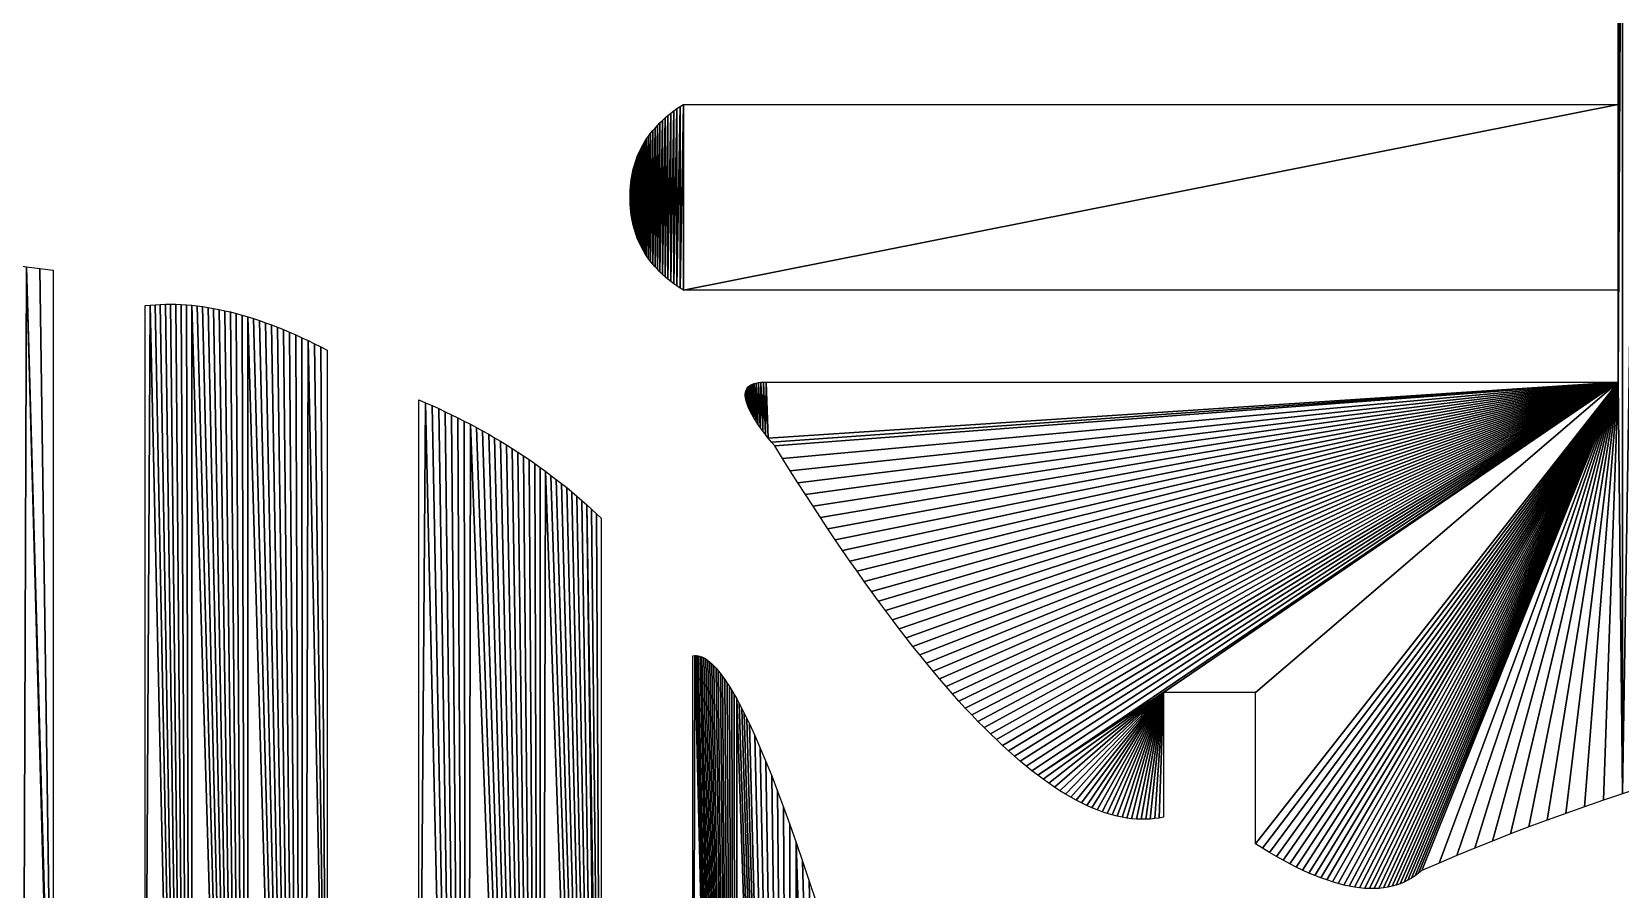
# Model space of a CAD drawing. Extents: x 10 to 917, y 10 to 841.
# Drawn here: x 199.5 to 309.3, y 695.1 to 754.3 of the extents above; entities that cross this region are included whole.
import ezdxf

# ---------------------------------------------------------------- set-up
doc = ezdxf.new("R2010")
doc.units = 0
doc.header["$MEASUREMENT"] = 0
doc.layers.get('0').update_dxf_attribs({"linetype": 'CONTINUOUS'})

msp = doc.modelspace()

# ---------------------------------------------------------------- linework, layer by layer
for p, q in [((309.12, 749.31), (309.12, 755.66)), ((243.11, 748.21), (243.29, 748.38)), ((243.29, 748.38), (243.49, 748.54)), ((243.49, 748.54), (243.69, 748.7)), ((243.69, 748.7), (243.89, 748.86)), ((243.89, 748.86), (244.11, 749.02)), ((244.11, 749.02), (244.33, 749.17)), ((244.33, 749.17), (244.56, 749.31)), ((244.56, 749.31), (309.12, 749.31)), ((242.15, 747.13), (242.29, 747.32)), ((242.29, 747.32), (242.44, 747.5)), ((242.44, 747.5), (242.6, 747.68)), ((242.6, 747.68), (242.76, 747.86)), ((242.76, 747.86), (242.93, 748.04)), ((242.93, 748.04), (243.11, 748.21)), ((241.46, 745.92), (241.56, 746.13)), ((241.56, 746.13), (241.66, 746.34)), ((241.66, 746.34), (241.77, 746.54)), ((241.77, 746.54), (241.89, 746.74)), ((241.89, 746.74), (242.02, 746.94)), ((242.02, 746.94), (242.15, 747.13)), ((241.09, 744.83), (241.15, 745.05)), ((241.15, 745.05), (241.22, 745.27)), ((241.22, 745.27), (241.29, 745.49)), ((241.29, 745.49), (241.37, 745.71)), ((241.37, 745.71), (241.46, 745.92)), ((240.93, 743.89), (240.96, 744.13)), ((240.96, 744.13), (241, 744.36)), ((241, 744.36), (241.04, 744.6)), ((241.04, 744.6), (241.09, 744.83)), ((240.88, 743.14), (240.89, 743.39)), ((240.88, 742.89), (240.88, 743.14)), ((240.88, 742.64), (240.88, 742.89)), ((240.89, 743.39), (240.91, 743.64)), ((240.91, 743.64), (240.93, 743.89)), ((240.89, 742.39), (240.88, 742.64)), ((240.91, 742.14), (240.89, 742.39)), ((240.93, 741.9), (240.91, 742.14)), ((240.96, 741.66), (240.93, 741.9)), ((241, 741.42), (240.96, 741.66)), ((241.04, 741.19), (241, 741.42)), ((241.09, 740.96), (241.04, 741.19)), ((241.15, 740.73), (241.09, 740.96)), ((241.22, 740.51), (241.15, 740.73)), ((241.29, 740.29), (241.22, 740.51)), ((241.37, 740.07), (241.29, 740.29)), ((241.46, 739.86), (241.37, 740.07)), ((241.56, 739.65), (241.46, 739.86)), ((241.66, 739.44), (241.56, 739.65)), ((241.77, 739.24), (241.66, 739.44)), ((241.89, 739.04), (241.77, 739.24)), ((242.02, 738.85), (241.89, 739.04)), ((242.15, 738.65), (242.02, 738.85)), ((242.29, 738.46), (242.15, 738.65)), ((242.44, 738.28), (242.29, 738.46)), ((199.19, 738.1), (200.1, 737.98)), ((200.1, 737.98), (201.03, 737.87)), ((201.03, 737.87), (201.03, 673.37)), ((242.6, 738.1), (242.44, 738.28)), ((242.76, 737.92), (242.6, 738.1)), ((242.93, 737.74), (242.76, 737.92)), ((243.11, 737.57), (242.93, 737.74)), ((243.29, 737.4), (243.11, 737.57)), ((243.49, 737.24), (243.29, 737.4)), ((243.69, 737.08), (243.49, 737.24)), ((243.89, 736.92), (243.69, 737.08)), ((244.11, 736.77), (243.89, 736.92)), ((244.33, 736.61), (244.11, 736.77)), ((244.56, 736.47), (244.33, 736.61)), ((309.12, 736.47), (244.56, 736.47)), ((309.12, 730.12), (309.12, 736.47)), ((207.37, 735.41), (207.72, 735.44)), ((207.37, 673.37), (207.37, 735.41)), ((207.72, 735.44), (208.07, 735.47)), ((208.07, 735.47), (208.42, 735.49)), ((208.42, 735.49), (208.78, 735.5)), ((208.78, 735.5), (209.13, 735.51)), ((209.13, 735.51), (209.5, 735.5)), ((209.5, 735.5), (209.86, 735.48)), ((209.86, 735.48), (210.23, 735.46)), ((210.23, 735.46), (210.6, 735.43)), ((210.6, 735.43), (210.97, 735.39)), ((210.97, 735.39), (211.35, 735.34)), ((211.35, 735.34), (211.73, 735.28)), ((211.73, 735.28), (212.11, 735.22)), ((212.11, 735.22), (212.5, 735.14)), ((212.5, 735.14), (212.89, 735.06)), ((212.89, 735.06), (213.28, 734.97)), ((213.28, 734.97), (213.67, 734.87)), ((213.67, 734.87), (214.07, 734.76)), ((214.07, 734.76), (214.47, 734.64)), ((214.47, 734.64), (214.87, 734.51)), ((214.87, 734.51), (215.28, 734.38)), ((215.28, 734.38), (215.69, 734.23)), ((215.69, 734.23), (216.1, 734.08)), ((216.1, 734.08), (216.52, 733.92)), ((216.52, 733.92), (216.94, 733.75)), ((216.94, 733.75), (217.36, 733.57)), ((217.36, 733.57), (217.78, 733.39)), ((217.78, 733.39), (218.21, 733.19)), ((218.21, 733.19), (218.64, 732.99)), ((218.64, 732.99), (219.08, 732.78)), ((219.08, 732.78), (219.51, 732.56)), ((219.51, 732.56), (219.95, 732.33)), ((219.95, 732.33), (219.95, 667.4)), ((248.92, 729.62), (248.97, 729.71)), ((248.97, 729.71), (249.04, 729.79)), ((249.04, 729.79), (249.13, 729.86)), ((249.13, 729.86), (249.22, 729.93)), ((249.22, 729.93), (249.33, 729.98)), ((249.33, 729.98), (249.45, 730.03)), ((249.45, 730.03), (249.59, 730.06)), ((249.59, 730.06), (249.74, 730.09)), ((249.74, 730.09), (249.9, 730.11)), ((249.9, 730.11), (250.08, 730.12)), ((250.08, 730.12), (250.27, 730.12)), ((250.27, 730.12), (309.12, 730.12)), ((226.29, 667.4), (226.29, 728.89)), ((226.29, 728.89), (226.75, 728.7)), ((226.75, 728.7), (227.21, 728.5)), ((248.83, 729.3), (248.85, 729.42)), ((248.83, 729.18), (248.83, 729.3)), ((248.84, 729.05), (248.83, 729.18)), ((248.87, 728.9), (248.84, 729.05)), ((248.85, 729.42), (248.88, 729.53)), ((248.91, 728.75), (248.87, 728.9)), ((248.88, 729.53), (248.92, 729.62)), ((248.96, 728.59), (248.91, 728.75)), ((249.02, 728.42), (248.96, 728.59)), ((227.21, 728.5), (227.66, 728.29)), ((227.66, 728.29), (228.1, 728.08)), ((228.1, 728.08), (228.55, 727.87)), ((228.55, 727.87), (228.98, 727.65)), ((228.98, 727.65), (229.42, 727.43)), ((249.1, 728.25), (249.02, 728.42)), ((249.2, 728.06), (249.1, 728.25)), ((249.3, 727.86), (249.2, 728.06)), ((249.42, 727.66), (249.3, 727.86)), ((249.56, 727.45), (249.42, 727.66)), ((229.42, 727.43), (229.85, 727.21)), ((229.85, 727.21), (230.27, 726.98)), ((230.27, 726.98), (230.69, 726.75)), ((230.69, 726.75), (231.11, 726.52)), ((231.11, 726.52), (231.52, 726.28)), ((249.7, 727.22), (249.56, 727.45)), ((249.86, 726.99), (249.7, 727.22)), ((250.04, 726.75), (249.86, 726.99)), ((250.22, 726.51), (250.04, 726.75)), ((250.42, 726.25), (250.22, 726.51)), ((231.52, 726.28), (231.93, 726.04)), ((231.93, 726.04), (232.33, 725.79)), ((232.33, 725.79), (232.73, 725.54)), ((232.73, 725.54), (233.13, 725.29)), ((233.13, 725.29), (233.52, 725.03)), ((250.64, 725.98), (250.42, 726.25)), ((250.87, 725.71), (250.64, 725.98)), ((251.4, 724.85), (250.87, 725.71)), ((233.52, 725.03), (233.91, 724.77)), ((233.91, 724.77), (234.29, 724.5)), ((234.29, 724.5), (234.67, 724.23)), ((234.67, 724.23), (235.04, 723.96)), ((251.93, 724), (251.4, 724.85)), ((235.04, 723.96), (235.41, 723.68)), ((235.41, 723.68), (235.78, 723.4)), ((235.78, 723.4), (236.14, 723.12)), ((236.14, 723.12), (236.5, 722.83)), ((252.46, 723.17), (251.93, 724)), ((252.99, 722.35), (252.46, 723.17)), ((236.5, 722.83), (236.85, 722.54)), ((236.85, 722.54), (237.2, 722.24)), ((237.2, 722.24), (237.54, 721.95)), ((253.51, 721.55), (252.99, 722.35)), ((237.54, 721.95), (237.88, 721.64)), ((237.88, 721.64), (238.22, 721.34)), ((238.22, 721.34), (238.55, 721.02)), ((238.55, 721.02), (238.88, 720.71)), ((254.02, 720.77), (253.51, 721.55)), ((238.88, 720.71), (238.88, 657.46)), ((254.54, 719.99), (254.02, 720.77)), ((255.05, 719.23), (254.54, 719.99)), ((255.55, 718.49), (255.05, 719.23)), ((256.05, 717.76), (255.55, 718.49)), ((256.55, 717.05), (256.05, 717.76)), ((257.05, 716.35), (256.55, 717.05)), ((257.54, 715.66), (257.05, 716.35)), ((258.03, 714.99), (257.54, 715.66)), ((258.51, 714.34), (258.03, 714.99)), ((258.99, 713.7), (258.51, 714.34)), ((259.47, 713.07), (258.99, 713.7)), ((259.94, 712.46), (259.47, 713.07)), ((260.41, 711.86), (259.94, 712.46)), ((245.22, 711.21), (245.34, 711.22)), ((245.22, 657.46), (245.22, 711.21)), ((245.34, 711.22), (245.46, 711.22)), ((245.46, 711.22), (245.58, 711.21)), ((245.58, 711.21), (245.71, 711.17)), ((245.71, 711.17), (245.84, 711.13)), ((245.84, 711.13), (245.97, 711.06)), ((245.97, 711.06), (246.11, 710.99)), ((260.88, 711.28), (260.41, 711.86)), ((261.34, 710.71), (260.88, 711.28)), ((246.11, 710.99), (246.24, 710.89)), ((246.24, 710.89), (246.38, 710.78)), ((246.38, 710.78), (246.52, 710.65)), ((246.52, 710.65), (246.67, 710.51)), ((246.67, 710.51), (246.81, 710.35)), ((246.81, 710.35), (246.96, 710.18)), ((246.96, 710.18), (247.11, 709.99)), ((247.11, 709.99), (247.27, 709.79)), ((261.8, 710.15), (261.34, 710.71)), ((262.25, 709.61), (261.8, 710.15)), ((247.27, 709.79), (247.42, 709.57)), ((247.42, 709.57), (247.58, 709.33)), ((247.58, 709.33), (247.74, 709.08)), ((247.74, 709.08), (247.91, 708.81)), ((262.7, 709.09), (262.25, 709.61)), ((263.15, 708.58), (262.7, 709.09)), ((247.91, 708.81), (248.07, 708.53)), ((248.07, 708.53), (248.24, 708.23)), ((248.24, 708.23), (248.41, 707.92)), ((248.41, 707.92), (248.59, 707.58)), ((263.59, 708.08), (263.15, 708.58)), ((264.03, 707.6), (263.59, 708.08)), ((284.07, 708.67), (277.73, 708.67)), ((277.73, 708.67), (277.73, 700.06)), ((284.07, 698.21), (284.07, 708.67)), ((248.59, 707.58), (248.76, 707.24)), ((248.76, 707.24), (248.94, 706.88)), ((248.94, 706.88), (249.12, 706.5)), ((264.47, 707.14), (264.03, 707.6)), ((264.9, 706.68), (264.47, 707.14)), ((265.33, 706.25), (264.9, 706.68)), ((249.12, 706.5), (249.49, 705.7)), ((249.49, 705.7), (249.87, 704.83)), ((265.76, 705.82), (265.33, 706.25)), ((266.18, 705.42), (265.76, 705.82)), ((249.87, 704.83), (250.26, 703.9)), ((266.6, 705.02), (266.18, 705.42)), ((267.01, 704.64), (266.6, 705.02)), ((267.42, 704.28), (267.01, 704.64)), ((250.26, 703.9), (250.66, 702.91)), ((267.83, 703.93), (267.42, 704.28)), ((268.23, 703.59), (267.83, 703.93)), ((268.63, 703.27), (268.23, 703.59)), ((250.66, 702.91), (251.06, 701.86)), ((269.03, 702.97), (268.63, 703.27)), ((269.42, 702.68), (269.03, 702.97)), ((269.81, 702.4), (269.42, 702.68)), ((270.19, 702.14), (269.81, 702.4)), ((251.06, 701.86), (251.48, 700.74)), ((270.57, 701.89), (270.19, 702.14)), ((270.95, 701.66), (270.57, 701.89)), ((271.32, 701.44), (270.95, 701.66)), ((271.69, 701.23), (271.32, 701.44)), ((272.06, 701.05), (271.69, 701.23)), ((308.11, 701.23), (306.81, 700.78)), ((309.42, 701.67), (308.11, 701.23)), ((251.48, 700.74), (251.91, 699.56)), ((272.42, 700.87), (272.06, 701.05)), ((272.78, 700.71), (272.42, 700.87)), ((273.14, 700.56), (272.78, 700.71)), ((273.49, 700.43), (273.14, 700.56)), ((273.84, 700.32), (273.49, 700.43)), ((274.18, 700.22), (273.84, 700.32)), ((274.52, 700.13), (274.18, 700.22)), ((274.86, 700.06), (274.52, 700.13)), ((275.19, 700), (274.86, 700.06)), ((277.73, 700.06), (277.42, 700)), ((305.51, 700.32), (304.23, 699.86)), ((306.81, 700.78), (305.51, 700.32)), ((251.91, 699.56), (252.35, 698.32)), ((275.52, 699.95), (275.19, 700)), ((275.85, 699.93), (275.52, 699.95)), ((276.17, 699.91), (275.85, 699.93)), ((276.49, 699.91), (276.17, 699.91)), ((276.81, 699.93), (276.49, 699.91)), ((277.12, 699.96), (276.81, 699.93)), ((277.42, 700), (277.12, 699.96)), ((302.96, 699.38), (301.7, 698.9)), ((304.23, 699.86), (302.96, 699.38)), ((252.35, 698.32), (252.79, 697.01)), ((284.56, 697.91), (284.07, 698.21)), ((285.04, 697.61), (284.56, 697.91)), ((299.22, 697.91), (297.99, 697.41)), ((300.45, 698.41), (299.22, 697.91)), ((301.7, 698.9), (300.45, 698.41)), ((252.79, 697.01), (253.25, 695.64)), ((285.52, 697.34), (285.04, 697.61)), ((285.98, 697.08), (285.52, 697.34)), ((286.44, 696.84), (285.98, 697.08)), ((286.89, 696.61), (286.44, 696.84)), ((296.77, 696.89), (295.57, 696.37)), ((297.99, 697.41), (296.77, 696.89)), ((287.33, 696.4), (286.89, 696.61)), ((287.76, 696.2), (287.33, 696.4)), ((288.18, 696.03), (287.76, 696.2)), ((288.6, 695.86), (288.18, 696.03)), ((289, 695.72), (288.6, 695.86)), ((289.4, 695.59), (289, 695.72)), ((294.61, 695.7), (294.35, 695.57)), ((294.86, 695.84), (294.61, 695.7)), ((295.1, 696), (294.86, 695.84)), ((295.34, 696.18), (295.1, 696)), ((295.57, 696.37), (295.34, 696.18)), ((253.25, 695.64), (253.72, 694.21)), ((289.79, 695.47), (289.4, 695.59)), ((290.17, 695.37), (289.79, 695.47)), ((290.54, 695.29), (290.17, 695.37)), ((290.91, 695.23), (290.54, 695.29)), ((291.26, 695.18), (290.91, 695.23)), ((291.61, 695.14), (291.26, 695.18)), ((291.95, 695.13), (291.61, 695.14)), ((292.28, 695.13), (291.95, 695.13)), ((292.6, 695.14), (292.28, 695.13)), ((292.91, 695.17), (292.6, 695.14)), ((293.21, 695.22), (292.91, 695.17)), ((293.51, 695.28), (293.21, 695.22)), ((293.8, 695.36), (293.51, 695.28)), ((294.07, 695.46), (293.8, 695.36)), ((294.35, 695.57), (294.07, 695.46))]:
    msp.add_line(p, q)

# ---------------------------------------------------------------- meshes
mesh = msp.add_polyface()
corners = [(309.12, 755.66), (300.45, 787.37), (301.7, 786.88), (302.96, 786.4), (304.23, 785.92), (305.51, 785.46), (306.81, 785), (308.11, 784.55), (309.42, 784.11), (309.12, 749.31), (309.12, 736.47), (309.42, 701.67), (310.75, 783.68), (310.75, 702.1), (312.08, 783.26), (312.08, 702.52), (313.43, 782.84), (313.43, 702.94), (314.79, 782.43), (314.79, 703.35), (316.16, 782.03), (316.16, 703.75), (316.31, 782), (316.31, 703.78), (316.47, 781.95), (316.47, 703.83), (316.63, 781.88), (316.63, 703.9), (316.79, 781.79), (316.79, 703.99), (316.96, 781.68), (316.96, 704.1), (317.13, 781.56), (317.3, 704.37), (317.3, 781.41), (317.48, 781.25), (317.48, 704.53), (317.66, 781.07), (317.66, 704.71), (317.84, 780.87), (317.84, 704.91), (318.03, 780.65), (318.03, 705.13), (318.22, 780.41), (318.22, 705.37), (318.42, 780.16), (318.61, 705.9), (318.61, 779.88), (318.82, 779.59), (318.82, 706.19), (319.02, 779.28), (319.02, 706.51), (319.08, 779.19), (319.08, 706.59), (319.15, 779.12), (319.15, 706.66), (319.22, 779.06), (319.3, 706.77), (319.3, 779.01), (319.38, 778.97), (319.38, 706.81), (319.47, 778.94), (319.47, 706.84), (319.56, 778.91), (319.65, 706.88), (319.65, 778.9), (319.75, 778.9), (319.75, 706.88), (319.85, 778.9), (319.96, 706.86), (319.96, 778.92), (320.07, 778.95), (320.07, 706.84), (320.19, 778.98), (320.19, 706.8), (320.31, 779.03), (320.43, 706.7), (320.43, 779.08), (320.56, 779.14), (320.69, 706.56), (320.69, 779.22), (320.83, 779.3), (320.83, 706.48), (320.97, 779.39), (320.97, 706.39), (321.12, 779.49), (321.27, 706.17), (321.27, 779.61), (321.42, 706.05), (321.42, 779.73), (321.74, 780), (321.74, 705.78), (322.08, 780.31), (322.08, 705.47), (322.44, 780.66), (322.44, 705.12), (322.81, 781.05)]
mesh.append_faces([[corners[k] for k in face] for face in [(0, 8, 9)]], dxfattribs={"vtx0": -1, "vtx1": -1})
mesh.append_faces([[corners[k] for k in face] for face in [(9, 8, 10)]], dxfattribs={"vtx0": -1, "vtx1": -1, "vtx2": -1})
mesh.append_faces([[corners[k] for k in face] for face in [(0, 1, 2), (0, 2, 3), (0, 3, 4), (0, 4, 5), (0, 5, 6), (0, 6, 7), (0, 7, 8), (11, 8, 12), (13, 12, 14), (15, 14, 16), (17, 16, 18), (19, 18, 20), (21, 20, 22), (23, 22, 24), (25, 24, 26), (27, 26, 28), (29, 28, 30), (31, 30, 32), (33, 32, 34), (33, 34, 35), (36, 35, 37), (38, 37, 39), (40, 39, 41), (42, 41, 43), (44, 43, 45), (46, 45, 47), (46, 47, 48), (49, 48, 50), (51, 50, 52), (53, 52, 54), (55, 54, 56), (57, 56, 58), (57, 58, 59), (60, 59, 61), (62, 61, 63), (64, 63, 65), (64, 65, 66), (67, 66, 68), (69, 68, 70), (69, 70, 71), (72, 71, 73), (74, 73, 75), (76, 75, 77), (76, 77, 78), (79, 78, 80), (79, 80, 81), (82, 81, 83), (84, 83, 85), (86, 85, 87), (88, 87, 89), (88, 89, 90), (91, 90, 92), (93, 92, 94), (95, 94, 96)]], dxfattribs={"vtx0": -1, "vtx2": -1})
mesh = msp.add_polyface()
corners = [(309.12, 736.47), (309.42, 784.11), (309.12, 730.12), (299.22, 697.91), (300.45, 698.41), (301.7, 698.9), (302.96, 699.38), (304.23, 699.86), (305.51, 700.32), (306.81, 700.78), (308.11, 701.23), (309.42, 701.67), (310.75, 783.68), (310.75, 702.1), (312.08, 783.26), (312.08, 702.52), (313.43, 782.84), (313.43, 702.94), (314.79, 782.43), (314.79, 703.35), (316.16, 782.03), (316.16, 703.75), (316.31, 782), (316.31, 703.78), (316.47, 781.95), (316.47, 703.83), (316.63, 781.88), (316.63, 703.9), (316.79, 781.79), (316.79, 703.99), (316.96, 781.68), (316.96, 704.1), (317.13, 781.56), (317.13, 704.22), (317.3, 704.37), (317.48, 781.25), (317.48, 704.53), (317.66, 781.07), (317.66, 704.71), (317.84, 780.87), (317.84, 704.91), (318.03, 780.65), (318.03, 705.13), (318.22, 780.41), (318.22, 705.37), (318.42, 780.16), (318.42, 705.62), (318.61, 705.9), (318.82, 779.59), (318.82, 706.19), (319.02, 779.28), (319.02, 706.51), (319.08, 779.19), (319.08, 706.59), (319.15, 779.12), (319.15, 706.66), (319.22, 779.06), (319.22, 706.72), (319.3, 706.77), (319.38, 778.97), (319.38, 706.81), (319.47, 778.94), (319.47, 706.84), (319.56, 778.91), (319.56, 706.87), (319.65, 706.88), (319.75, 778.9), (319.75, 706.88), (319.85, 778.9), (319.85, 706.88), (319.96, 706.86), (320.07, 778.95), (320.07, 706.84), (320.19, 778.98), (320.19, 706.8), (320.31, 779.03), (320.31, 706.76), (320.43, 706.7), (320.56, 779.14), (320.56, 706.64), (320.69, 706.56), (320.83, 779.3), (320.83, 706.48), (320.97, 779.39), (320.97, 706.39), (321.12, 779.49), (321.12, 706.29), (321.27, 706.17), (321.27, 779.61), (321.42, 706.05), (321.74, 780), (321.74, 705.78), (322.08, 780.31), (322.08, 705.47), (322.44, 780.66), (322.44, 705.12)]
mesh.append_faces([[corners[k] for k in face] for face in [(0, 1, 2), (3, 2, 4), (4, 2, 5), (5, 2, 6), (6, 2, 7), (7, 2, 8), (8, 2, 9), (9, 2, 10), (10, 2, 11), (11, 12, 13), (13, 14, 15), (15, 16, 17), (17, 18, 19), (19, 20, 21), (21, 22, 23), (23, 24, 25), (25, 26, 27), (27, 28, 29), (29, 30, 31), (31, 32, 33), (33, 32, 34), (34, 35, 36), (36, 37, 38), (38, 39, 40), (40, 41, 42), (42, 43, 44), (44, 45, 46), (46, 45, 47), (47, 48, 49), (49, 50, 51), (51, 52, 53), (53, 54, 55), (55, 56, 57), (57, 56, 58), (58, 59, 60), (60, 61, 62), (62, 63, 64), (64, 63, 65), (65, 66, 67), (67, 68, 69), (69, 68, 70), (70, 71, 72), (72, 73, 74), (74, 75, 76), (76, 75, 77), (77, 78, 79), (79, 78, 80), (80, 81, 82), (82, 83, 84), (84, 85, 86), (86, 85, 87), (87, 88, 89), (89, 90, 91), (91, 92, 93), (93, 94, 95)]], dxfattribs={"vtx0": -1, "vtx1": -1})
mesh.append_faces([[corners[k] for k in face] for face in [(11, 2, 1)]], dxfattribs={"vtx0": -1, "vtx1": -1, "vtx2": -1})
mesh = msp.add_polyface()
corners = [(248.84, 756.74), (248.83, 756.48), (248.83, 756.6), (248.85, 756.36), (248.87, 756.88), (248.88, 756.26), (248.91, 757.03), (248.92, 756.16), (248.96, 757.19), (248.97, 756.07), (249.02, 757.36), (249.04, 755.99), (249.1, 757.54), (249.13, 755.92), (249.2, 757.72), (249.22, 755.85), (249.3, 757.92), (249.33, 755.8), (249.42, 758.12), (249.45, 755.76), (249.56, 758.33), (249.59, 755.72), (249.7, 758.56), (249.74, 755.69), (249.86, 758.79), (249.9, 755.67), (250.04, 759.03), (250.08, 755.66), (250.22, 759.28), (250.27, 755.66), (250.42, 759.53), (309.12, 755.66), (240.88, 743.14), (240.88, 742.64), (240.88, 742.89), (240.89, 743.39), (240.89, 742.39), (240.91, 743.64), (240.91, 742.14), (240.93, 743.89), (240.93, 741.9), (240.96, 744.13), (240.96, 741.66), (241, 744.36), (241, 741.42), (241.04, 744.6), (241.04, 741.19), (241.09, 744.83), (241.09, 740.96), (241.15, 745.05), (241.15, 740.73), (241.22, 745.27), (241.22, 740.51), (241.29, 745.49), (241.29, 740.29), (241.37, 745.71), (241.37, 740.07), (241.46, 745.92), (241.46, 739.86), (241.56, 746.13), (241.56, 739.65), (241.66, 746.34), (241.66, 739.44), (241.77, 746.54), (241.77, 739.24), (241.89, 746.74), (241.89, 739.04), (242.02, 746.94), (242.02, 738.85), (242.15, 747.13), (242.15, 738.65), (242.29, 747.32), (242.29, 738.46), (242.44, 747.5), (242.44, 738.28), (242.6, 747.68), (242.6, 738.1), (242.76, 747.86), (242.76, 737.92), (242.93, 748.04), (242.93, 737.74), (243.11, 748.21), (243.11, 737.57), (243.29, 748.38), (243.29, 737.4), (243.49, 748.54), (243.49, 737.24), (243.69, 748.7), (243.69, 737.08), (243.89, 748.86), (243.89, 736.92), (244.11, 749.02), (244.11, 736.77), (244.33, 749.17), (244.33, 736.61), (244.56, 749.31), (244.56, 736.47), (309.12, 749.31)]
mesh.append_faces([[corners[k] for k in face] for face in [(0, 1, 2), (32, 33, 34)]], dxfattribs={"vtx0": -1})
mesh.append_faces([[corners[k] for k in face] for face in [(1, 0, 3), (3, 4, 5), (5, 6, 7), (7, 8, 9), (9, 10, 11), (11, 12, 13), (13, 14, 15), (15, 16, 17), (17, 18, 19), (19, 20, 21), (21, 22, 23), (23, 24, 25), (25, 26, 27), (27, 28, 29), (29, 30, 31)]], dxfattribs={"vtx0": -1, "vtx1": -1})
mesh.append_faces([[corners[k] for k in face] for face in [(3, 0, 4), (5, 4, 6), (7, 6, 8), (9, 8, 10), (11, 10, 12), (13, 12, 14), (15, 14, 16), (33, 32, 35), (36, 35, 37), (38, 37, 39), (40, 39, 41), (42, 41, 43), (44, 43, 45), (46, 45, 47), (48, 47, 49), (50, 49, 51), (52, 51, 53), (54, 53, 55), (56, 55, 57), (58, 57, 59), (60, 59, 61), (62, 61, 63), (64, 63, 65), (66, 65, 67), (68, 67, 69), (70, 69, 71), (72, 71, 73), (74, 73, 75), (76, 75, 77), (78, 77, 79), (80, 79, 81), (82, 81, 83), (84, 83, 85), (86, 85, 87), (88, 87, 89), (90, 89, 91), (92, 91, 93), (94, 93, 95), (96, 95, 97)]], dxfattribs={"vtx0": -1, "vtx2": -1})
mesh = msp.add_polyface()
corners = [(240.88, 742.64), (240.89, 743.39), (240.89, 742.39), (240.91, 743.64), (240.91, 742.14), (240.93, 743.89), (240.93, 741.9), (240.96, 744.13), (240.96, 741.66), (241, 744.36), (241, 741.42), (241.04, 744.6), (241.04, 741.19), (241.09, 744.83), (241.09, 740.96), (241.15, 745.05), (241.15, 740.73), (241.22, 745.27), (241.22, 740.51), (241.29, 745.49), (241.29, 740.29), (241.37, 745.71), (241.37, 740.07), (241.46, 745.92), (241.46, 739.86), (241.56, 746.13), (241.56, 739.65), (241.66, 746.34), (241.66, 739.44), (241.77, 746.54), (241.77, 739.24), (241.89, 746.74), (241.89, 739.04), (242.02, 746.94), (242.02, 738.85), (242.15, 747.13), (242.15, 738.65), (242.29, 747.32), (242.29, 738.46), (242.44, 747.5), (242.44, 738.28), (242.6, 747.68), (242.6, 738.1), (242.76, 747.86), (242.76, 737.92), (242.93, 748.04), (242.93, 737.74), (243.11, 748.21), (243.11, 737.57), (243.29, 748.38), (243.29, 737.4), (243.49, 748.54), (243.49, 737.24), (243.69, 748.7), (243.69, 737.08), (243.89, 748.86), (243.89, 736.92), (244.11, 749.02), (244.11, 736.77), (244.33, 749.17), (244.33, 736.61), (244.56, 749.31), (244.56, 736.47), (248.83, 729.3), (248.84, 729.05), (248.83, 729.18), (248.85, 729.42), (248.87, 728.9), (248.88, 729.53), (248.91, 728.75), (248.92, 729.62), (248.96, 728.59), (248.97, 729.71), (249.02, 728.42), (249.04, 729.79), (249.1, 728.25), (249.13, 729.86), (249.2, 728.06), (249.22, 729.93), (249.3, 727.86), (249.33, 729.98), (249.42, 727.66), (249.45, 730.03), (249.56, 727.45), (249.59, 730.06), (249.7, 727.22), (249.74, 730.09), (249.86, 726.99), (249.9, 730.11), (250.04, 726.75), (250.08, 730.12), (250.22, 726.51), (250.27, 730.12), (250.42, 726.25), (309.12, 730.12)]
mesh.append_faces([[corners[k] for k in face] for face in [(63, 64, 65)]], dxfattribs={"vtx0": -1})
mesh.append_faces([[corners[k] for k in face] for face in [(0, 1, 2), (2, 3, 4), (4, 5, 6), (6, 7, 8), (8, 9, 10), (10, 11, 12), (12, 13, 14), (14, 15, 16), (16, 17, 18), (18, 19, 20), (20, 21, 22), (22, 23, 24), (24, 25, 26), (26, 27, 28), (28, 29, 30), (30, 31, 32), (32, 33, 34), (34, 35, 36), (36, 37, 38), (38, 39, 40), (40, 41, 42), (42, 43, 44), (44, 45, 46), (46, 47, 48), (48, 49, 50), (50, 51, 52), (52, 53, 54), (54, 55, 56), (56, 57, 58), (58, 59, 60), (60, 61, 62), (64, 66, 67), (67, 68, 69), (69, 70, 71), (71, 72, 73), (73, 74, 75), (75, 76, 77), (77, 78, 79), (79, 80, 81), (81, 82, 83)]], dxfattribs={"vtx0": -1, "vtx1": -1})
mesh.append_faces([[corners[k] for k in face] for face in [(64, 63, 66), (67, 66, 68), (69, 68, 70), (71, 70, 72), (73, 72, 74), (75, 74, 76), (77, 76, 78), (79, 78, 80), (81, 80, 82), (83, 82, 84), (85, 84, 86), (87, 86, 88), (89, 88, 90), (91, 90, 92), (93, 92, 94)]], dxfattribs={"vtx0": -1, "vtx2": -1})
mesh = msp.add_polyface()
corners = [(244.56, 736.47), (309.12, 749.31), (309.12, 736.47), (262.25, 709.61), (309.12, 730.12), (262.7, 709.09), (263.15, 708.58), (263.59, 708.08), (264.03, 707.6), (264.47, 707.14), (264.9, 706.68), (265.33, 706.25), (265.76, 705.82), (266.18, 705.42), (266.6, 705.02), (267.01, 704.64), (267.42, 704.28), (267.83, 703.93), (268.23, 703.59), (268.63, 703.27), (269.03, 702.97), (277.73, 708.67), (284.07, 708.67), (284.07, 698.21), (284.56, 697.91), (285.04, 697.61), (285.52, 697.34), (285.98, 697.08), (286.44, 696.84), (286.89, 696.61), (287.33, 696.4), (287.76, 696.2), (288.18, 696.03), (288.6, 695.86), (289, 695.72), (289.4, 695.59), (289.79, 695.47), (290.17, 695.37), (290.54, 695.29), (290.91, 695.23), (291.26, 695.18), (291.61, 695.14), (291.95, 695.13), (292.28, 695.13), (292.6, 695.14), (292.91, 695.17), (293.21, 695.22), (293.51, 695.28), (293.8, 695.36), (294.07, 695.46), (294.35, 695.57), (294.61, 695.7), (294.86, 695.84), (295.1, 696), (295.34, 696.18), (295.57, 696.37), (296.77, 696.89), (297.99, 697.41), (299.22, 697.91)]
mesh.append_faces([[corners[k] for k in face] for face in [(0, 1, 2), (3, 4, 5), (5, 4, 6), (6, 4, 7), (7, 4, 8), (8, 4, 9), (9, 4, 10), (10, 4, 11), (11, 4, 12), (12, 4, 13), (13, 4, 14), (14, 4, 15), (15, 4, 16), (16, 4, 17), (17, 4, 18), (18, 4, 19), (19, 4, 20), (21, 4, 22), (22, 4, 23), (23, 4, 24), (24, 4, 25), (25, 4, 26), (26, 4, 27), (27, 4, 28), (28, 4, 29), (29, 4, 30), (30, 4, 31), (31, 4, 32), (32, 4, 33), (33, 4, 34), (34, 4, 35), (35, 4, 36), (36, 4, 37), (37, 4, 38), (38, 4, 39), (39, 4, 40), (40, 4, 41), (41, 4, 42), (42, 4, 43), (43, 4, 44), (44, 4, 45), (45, 4, 46), (46, 4, 47), (47, 4, 48), (48, 4, 49), (49, 4, 50), (50, 4, 51), (51, 4, 52), (52, 4, 53), (53, 4, 54), (54, 4, 55), (55, 4, 56), (56, 4, 57), (57, 4, 58)]], dxfattribs={"vtx0": -1, "vtx1": -1})
mesh.append_faces([[corners[k] for k in face] for face in [(20, 4, 21)]], dxfattribs={"vtx0": -1, "vtx1": -1, "vtx2": -1})
mesh = msp.add_polyface()
corners = [(175.01, 710.03), (176.21, 745.45), (175.15, 670.84), (175.34, 669.85), (175.51, 668.9), (175.66, 667.98), (175.79, 667.1), (175.91, 666.26), (176.01, 665.44), (176.09, 664.67), (176.15, 663.93), (176.19, 663.22), (176.22, 662.55), (177.89, 744.63), (176.23, 661.91), (207.72, 735.44), (207.37, 673.37), (207.37, 735.41), (178.23, 616.83), (179.86, 743.69), (182.4, 615.53), (182.11, 677.58), (182.11, 742.62), (190.62, 613.01), (188.45, 677.58), (188.45, 740.77), (189.09, 740.52), (189.75, 740.28), (190.44, 740.04), (191.14, 739.82), (194.68, 611.78), (191.86, 739.6), (192.59, 739.4), (193.35, 739.2), (194.13, 739.01), (194.92, 738.84), (198.71, 610.58), (195.74, 738.67), (196.57, 738.51), (197.43, 738.37), (198.3, 738.23), (199.19, 738.1), (202.7, 609.4), (201.03, 673.37), (200.1, 737.98), (201.03, 737.87), (210.57, 607.11), (208.07, 735.47), (208.42, 735.49), (208.78, 735.5), (209.13, 735.51), (209.5, 735.5), (209.86, 735.48), (210.23, 735.46), (210.6, 735.43), (214.45, 606), (210.97, 735.39), (211.35, 735.34), (211.73, 735.28), (212.11, 735.22), (212.5, 735.14), (212.89, 735.06), (213.28, 734.97)]
mesh.append_faces([[corners[k] for k in face] for face in [(15, 16, 17), (21, 19, 22), (43, 44, 45)]], dxfattribs={"vtx0": -1})
mesh.append_faces([[corners[k] for k in face] for face in [(2, 1, 3), (3, 1, 4), (4, 1, 5), (5, 1, 6), (6, 1, 7), (7, 1, 8), (8, 1, 9), (9, 1, 10), (10, 1, 11), (11, 1, 12), (12, 13, 14)]], dxfattribs={"vtx0": -1, "vtx1": -1})
mesh.append_faces([[corners[k] for k in face] for face in [(0, 1, 2), (18, 14, 13), (20, 19, 21), (42, 41, 43)]], dxfattribs={"vtx0": -1, "vtx1": -1, "vtx2": -1})
mesh.append_faces([[corners[k] for k in face] for face in [(12, 1, 13), (18, 13, 19), (23, 24, 25), (23, 25, 26), (23, 26, 27), (23, 27, 28), (23, 28, 29), (30, 29, 31), (30, 31, 32), (30, 32, 33), (30, 33, 34), (30, 34, 35), (36, 35, 37), (36, 37, 38), (36, 38, 39), (36, 39, 40), (36, 40, 41), (43, 41, 44), (46, 15, 47), (46, 47, 48), (46, 48, 49), (46, 49, 50), (46, 50, 51), (46, 51, 52), (46, 52, 53), (46, 53, 54), (55, 54, 56), (55, 56, 57), (55, 57, 58), (55, 58, 59), (55, 59, 60), (55, 60, 61), (55, 61, 62)]], dxfattribs={"vtx0": -1, "vtx2": -1})
mesh = msp.add_polyface()
corners = [(178.23, 616.83), (174.09, 656.51), (174.23, 656.55), (174.36, 656.6), (174.48, 656.66), (174.61, 656.73), (174.72, 656.81), (174.84, 656.9), (174.95, 656.99), (175.05, 657.1), (175.15, 657.21), (175.25, 657.33), (175.34, 657.46), (175.43, 657.6), (175.51, 657.75), (175.59, 657.91), (175.66, 658.07), (175.73, 658.25), (175.79, 658.43), (175.85, 658.62), (175.91, 658.82), (175.96, 659.03), (176.01, 659.25), (176.05, 659.48), (176.09, 659.71), (176.12, 659.96), (176.15, 660.21), (176.17, 660.47), (176.19, 660.74), (176.21, 661.02), (176.22, 661.31), (176.23, 661.6), (176.23, 661.91), (179.86, 743.69), (182.4, 615.53), (182.11, 677.58), (188.45, 677.58), (186.53, 614.26), (190.62, 613.01), (191.14, 739.82), (194.68, 611.78), (194.92, 738.84), (198.71, 610.58), (199.19, 738.1), (202.7, 609.4), (201.03, 673.37), (207.37, 673.37), (206.65, 608.24), (210.57, 607.11), (207.72, 735.44), (210.6, 735.43), (214.45, 606), (214.47, 734.64), (218.3, 604.91), (218.64, 732.99), (219.95, 667.4), (222.11, 603.85), (226.29, 667.4), (225.88, 602.81), (229.62, 601.8), (226.75, 728.7), (229.85, 727.21), (234.71, 599.76)]
mesh.append_faces([[corners[k] for k in face] for face in [(0, 33, 34), (34, 36, 37), (37, 36, 38), (38, 39, 40), (40, 41, 42), (42, 43, 44), (44, 46, 47), (47, 46, 48), (48, 50, 51), (51, 52, 53), (53, 55, 56), (56, 57, 58), (58, 57, 59), (59, 61, 62)]], dxfattribs={"vtx0": -1, "vtx1": -1})
mesh.append_faces([[corners[k] for k in face] for face in [(48, 46, 49), (53, 54, 55), (59, 57, 60)]], dxfattribs={"vtx0": -1, "vtx1": -1, "vtx2": -1})
mesh.append_faces([[corners[k] for k in face] for face in [(0, 1, 2), (0, 2, 3), (0, 3, 4), (0, 4, 5), (0, 5, 6), (0, 6, 7), (0, 7, 8), (0, 8, 9), (0, 9, 10), (0, 10, 11), (0, 11, 12), (0, 12, 13), (0, 13, 14), (0, 14, 15), (0, 15, 16), (0, 16, 17), (0, 17, 18), (0, 18, 19), (0, 19, 20), (0, 20, 21), (0, 21, 22), (0, 22, 23), (0, 23, 24), (0, 24, 25), (0, 25, 26), (0, 26, 27), (0, 27, 28), (0, 28, 29), (0, 29, 30), (0, 30, 31), (0, 31, 32), (34, 35, 36), (44, 45, 46), (56, 55, 57)]], dxfattribs={"vtx0": -1, "vtx2": -1})
mesh = msp.add_polyface()
corners = [(226.75, 728.7), (226.29, 667.4), (226.29, 728.89), (245.34, 711.22), (245.22, 657.46), (245.22, 711.21), (214.45, 606), (213.28, 734.97), (213.67, 734.87), (214.07, 734.76), (214.47, 734.64), (218.3, 604.91), (214.87, 734.51), (215.28, 734.38), (215.69, 734.23), (216.1, 734.08), (216.52, 733.92), (216.94, 733.75), (217.36, 733.57), (217.78, 733.39), (218.21, 733.19), (218.64, 732.99), (219.95, 667.4), (219.08, 732.78), (219.51, 732.56), (219.95, 732.33), (229.62, 601.8), (227.21, 728.5), (227.66, 728.29), (228.1, 728.08), (228.55, 727.87), (228.98, 727.65), (229.42, 727.43), (229.85, 727.21), (234.71, 599.76), (230.27, 726.98), (230.69, 726.75), (231.11, 726.52), (231.52, 726.28), (231.93, 726.04), (232.33, 725.79), (232.73, 725.54), (233.13, 725.29), (233.52, 725.03), (233.91, 724.77), (234.29, 724.5), (234.67, 724.23), (235.04, 723.96), (239.5, 597.86), (235.41, 723.68), (235.78, 723.4), (236.14, 723.12), (236.5, 722.83), (236.85, 722.54), (237.2, 722.24), (237.54, 721.95), (237.88, 721.64), (238.88, 657.46), (238.22, 721.34), (238.55, 721.02), (238.88, 720.71), (248.19, 594.43), (245.46, 711.22), (245.58, 711.21)]
mesh.append_faces([[corners[k] for k in face] for face in [(0, 1, 2), (3, 4, 5), (22, 24, 25), (57, 59, 60)]], dxfattribs={"vtx0": -1})
mesh.append_faces([[corners[k] for k in face] for face in [(6, 7, 8), (6, 8, 9), (6, 9, 10), (11, 10, 12), (11, 12, 13), (11, 13, 14), (11, 14, 15), (11, 15, 16), (11, 16, 17), (11, 17, 18), (11, 18, 19), (11, 19, 20), (11, 20, 21), (22, 21, 23), (22, 23, 24), (26, 0, 27), (26, 27, 28), (26, 28, 29), (26, 29, 30), (26, 30, 31), (26, 31, 32), (26, 32, 33), (34, 33, 35), (34, 35, 36), (34, 36, 37), (34, 37, 38), (34, 38, 39), (34, 39, 40), (34, 40, 41), (34, 41, 42), (34, 42, 43), (34, 43, 44), (34, 44, 45), (34, 45, 46), (34, 46, 47), (48, 47, 49), (48, 49, 50), (48, 50, 51), (48, 51, 52), (48, 52, 53), (48, 53, 54), (48, 54, 55), (48, 55, 56), (57, 56, 58), (57, 58, 59), (61, 3, 62), (61, 62, 63)]], dxfattribs={"vtx0": -1, "vtx2": -1})
mesh = msp.add_polyface()
corners = [(249.56, 727.45), (249.59, 730.06), (249.7, 727.22), (249.74, 730.09), (249.86, 726.99), (249.9, 730.11), (250.04, 726.75), (250.08, 730.12), (250.22, 726.51), (250.27, 730.12), (250.42, 726.25), (309.12, 730.12), (250.64, 725.98), (250.87, 725.71), (251.4, 724.85), (251.93, 724), (252.46, 723.17), (252.99, 722.35), (253.51, 721.55), (254.02, 720.77), (254.54, 719.99), (255.05, 719.23), (255.55, 718.49), (256.05, 717.76), (256.55, 717.05), (257.05, 716.35), (257.54, 715.66), (258.03, 714.99), (258.51, 714.34), (258.99, 713.7), (259.47, 713.07), (259.94, 712.46), (260.41, 711.86), (260.88, 711.28), (261.34, 710.71), (261.8, 710.15), (262.25, 709.61), (269.03, 702.97), (277.73, 708.67), (269.42, 702.68), (269.81, 702.4), (270.19, 702.14), (270.57, 701.89), (270.95, 701.66), (271.32, 701.44), (271.69, 701.23), (272.06, 701.05), (272.42, 700.87), (272.78, 700.71), (273.14, 700.56), (273.49, 700.43), (273.84, 700.32), (274.18, 700.22), (274.52, 700.13), (274.86, 700.06), (275.19, 700), (275.52, 699.95), (275.85, 699.93), (276.17, 699.91), (276.49, 699.91), (276.81, 699.93), (277.12, 699.96), (277.42, 700), (277.73, 700.06)]
mesh.append_faces([[corners[k] for k in face] for face in [(62, 38, 63)]], dxfattribs={"vtx0": -1})
mesh.append_faces([[corners[k] for k in face] for face in [(0, 1, 2), (2, 3, 4), (4, 5, 6), (6, 7, 8), (8, 9, 10), (10, 11, 12), (12, 11, 13), (13, 11, 14), (14, 11, 15), (15, 11, 16), (16, 11, 17), (17, 11, 18), (18, 11, 19), (19, 11, 20), (20, 11, 21), (21, 11, 22), (22, 11, 23), (23, 11, 24), (24, 11, 25), (25, 11, 26), (26, 11, 27), (27, 11, 28), (28, 11, 29), (29, 11, 30), (30, 11, 31), (31, 11, 32), (32, 11, 33), (33, 11, 34), (34, 11, 35), (35, 11, 36), (37, 38, 39), (39, 38, 40), (40, 38, 41), (41, 38, 42), (42, 38, 43), (43, 38, 44), (44, 38, 45), (45, 38, 46), (46, 38, 47), (47, 38, 48), (48, 38, 49), (49, 38, 50), (50, 38, 51), (51, 38, 52), (52, 38, 53), (53, 38, 54), (54, 38, 55), (55, 38, 56), (56, 38, 57), (57, 38, 58), (58, 38, 59), (59, 38, 60), (60, 38, 61), (61, 38, 62)]], dxfattribs={"vtx0": -1, "vtx1": -1})
mesh = msp.add_polyface()
corners = [(234.71, 599.76), (235.04, 723.96), (239.5, 597.86), (237.88, 721.64), (238.88, 657.46), (245.22, 657.46), (243.99, 596.08), (248.19, 594.43), (245.34, 711.22), (245.58, 711.21), (245.71, 711.17), (245.84, 711.13), (245.97, 711.06), (246.11, 710.99), (246.24, 710.89), (246.38, 710.78), (246.52, 710.65), (246.67, 710.51), (246.81, 710.35), (246.96, 710.18), (247.11, 709.99), (247.27, 709.79), (247.42, 709.57), (247.58, 709.33), (247.74, 709.08), (247.91, 708.81), (248.07, 708.53), (248.24, 708.23), (252.1, 592.91), (248.41, 707.92), (248.59, 707.58), (248.76, 707.24), (248.94, 706.88), (249.12, 706.5), (249.49, 705.7), (249.87, 704.83), (250.26, 703.9), (250.66, 702.91), (251.06, 701.86), (251.48, 700.74), (251.91, 699.56), (252.35, 698.32), (255.71, 591.51), (252.79, 697.01), (253.25, 695.64), (253.72, 694.21), (254.19, 692.72), (254.68, 691.16), (255.17, 689.54), (255.68, 687.86), (256.19, 686.11), (257.8, 630.53), (259.02, 590.24), (256.72, 684.3), (257.25, 682.43)]
mesh.append_faces([[corners[k] for k in face] for face in [(0, 1, 2), (2, 5, 6), (6, 5, 7), (7, 27, 28), (28, 41, 42), (42, 51, 52)]], dxfattribs={"vtx0": -1, "vtx1": -1})
mesh.append_faces([[corners[k] for k in face] for face in [(2, 3, 4), (7, 5, 8), (42, 50, 51)]], dxfattribs={"vtx0": -1, "vtx1": -1, "vtx2": -1})
mesh.append_faces([[corners[k] for k in face] for face in [(2, 4, 5), (7, 9, 10), (7, 10, 11), (7, 11, 12), (7, 12, 13), (7, 13, 14), (7, 14, 15), (7, 15, 16), (7, 16, 17), (7, 17, 18), (7, 18, 19), (7, 19, 20), (7, 20, 21), (7, 21, 22), (7, 22, 23), (7, 23, 24), (7, 24, 25), (7, 25, 26), (7, 26, 27), (28, 27, 29), (28, 29, 30), (28, 30, 31), (28, 31, 32), (28, 32, 33), (28, 33, 34), (28, 34, 35), (28, 35, 36), (28, 36, 37), (28, 37, 38), (28, 38, 39), (28, 39, 40), (28, 40, 41), (42, 41, 43), (42, 43, 44), (42, 44, 45), (42, 45, 46), (42, 46, 47), (42, 47, 48), (42, 48, 49), (42, 49, 50), (51, 50, 53), (51, 53, 54)]], dxfattribs={"vtx0": -1, "vtx2": -1})

doc.saveas('drawing.dxf')
